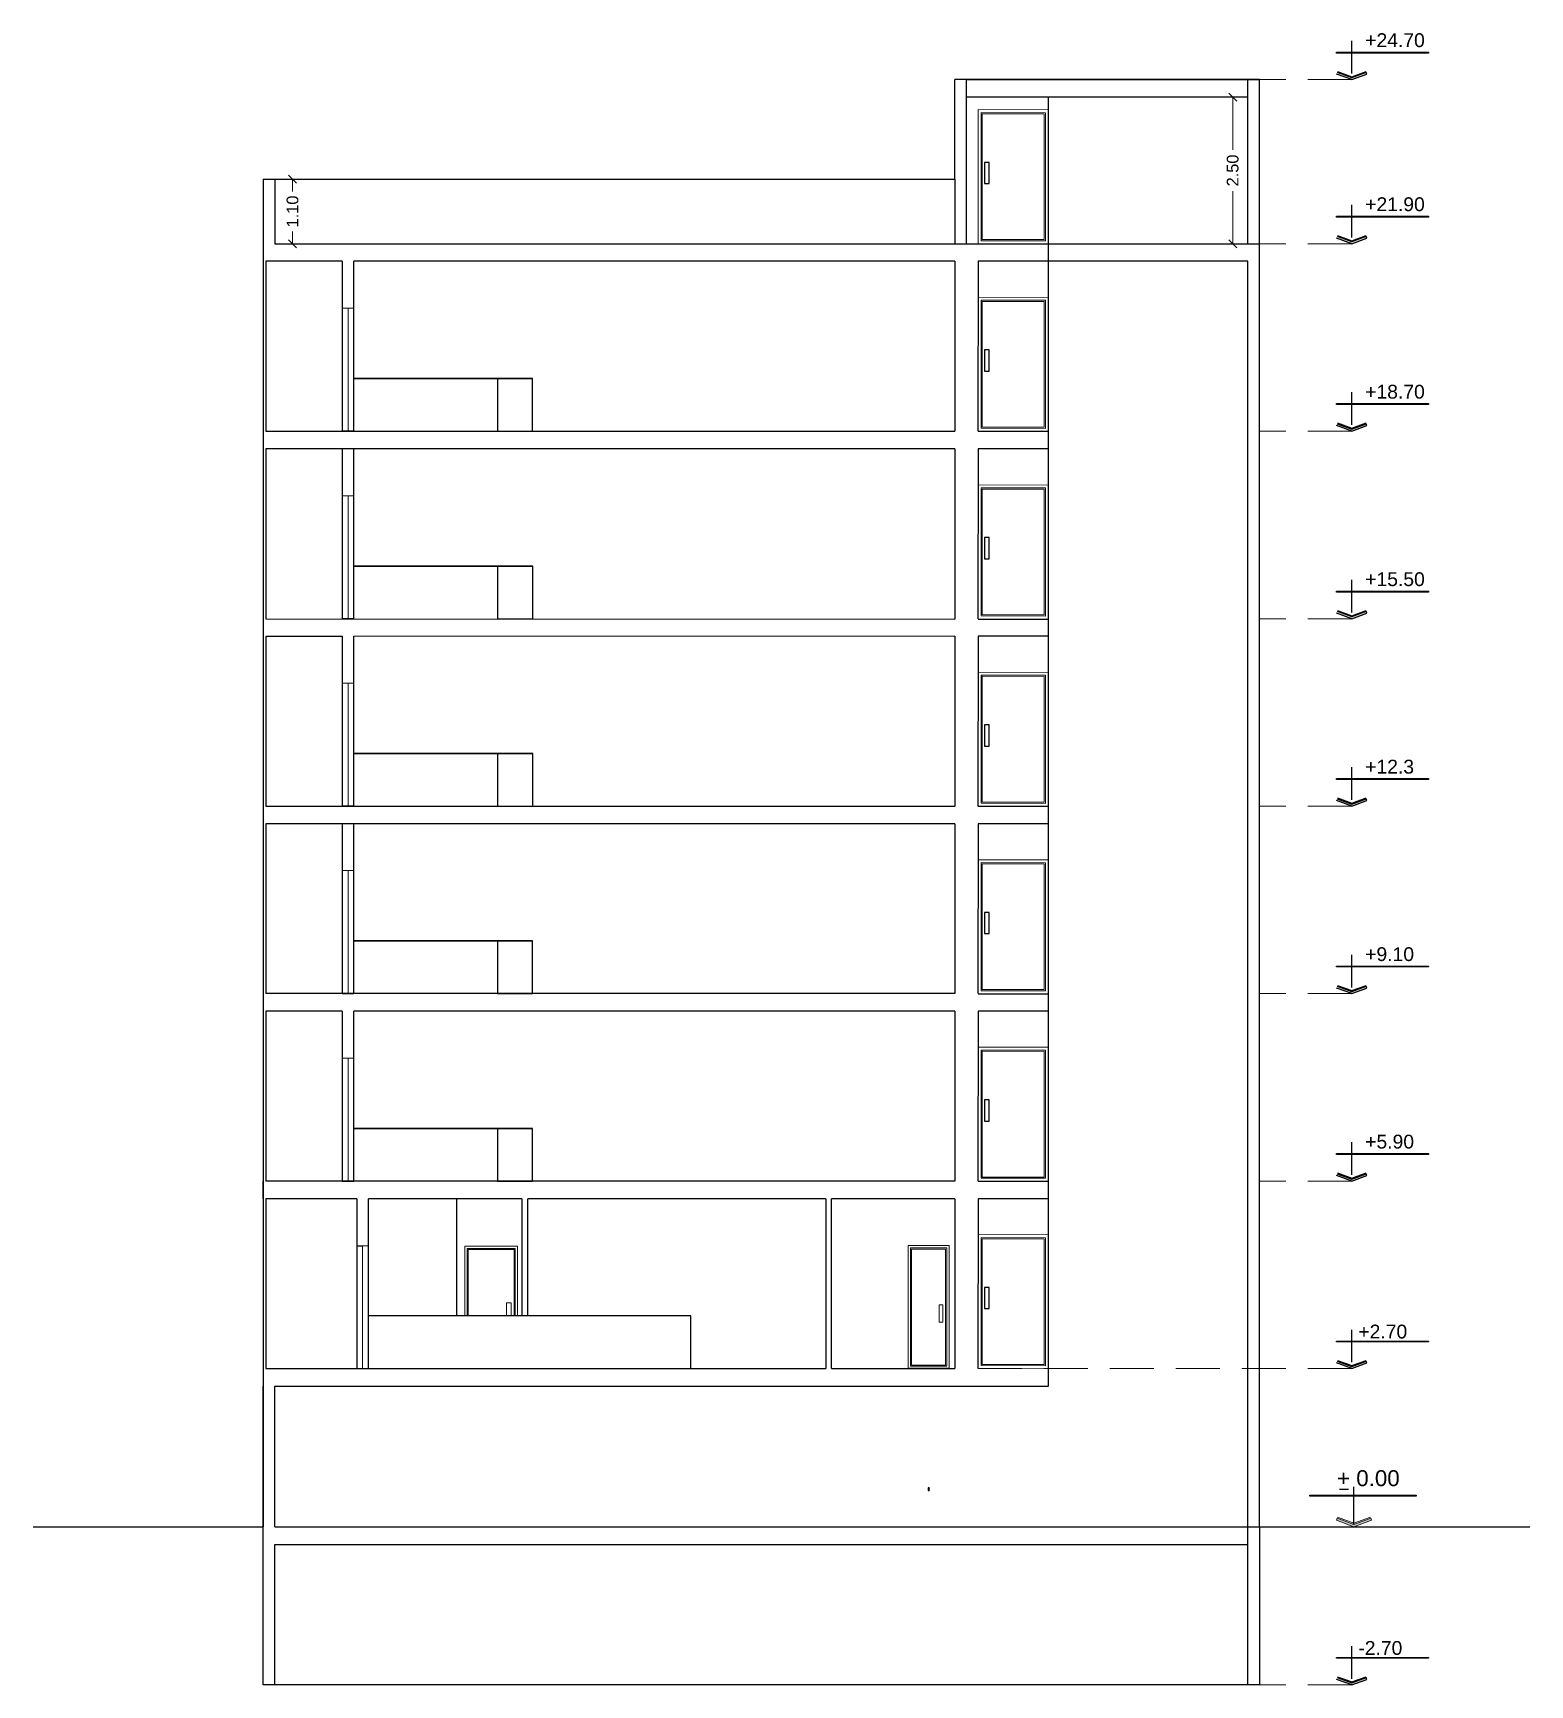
# Model space of a CAD drawing. Header units: metres. Extents: x -355 to 973, y -73 to 238.
# Drawn here: x -45.86 to -20.33, y 177.73 to 205.93 of the extents above; entities that cross this region are included whole.
import ezdxf

# ---------------------------------------------------------------- set-up
doc = ezdxf.new("R2010")
doc.units = ezdxf.units.M
doc.header["$LTSCALE"] = 3
doc.header["$MEASUREMENT"] = 0
doc.linetypes.add('DASHED2', pattern=[0.375, 0.25, -0.125])
for name, color, linetype, lineweight in [('.....13', 7, 'DASHED2', 13), ('05', 21, 'Continuous', 5), ('09', 120, 'Continuous', 9)]:
    doc.layers.add(name, color=color, linetype=linetype, lineweight=lineweight)
doc.styles.get("Standard").update_dxf_attribs({"font": 'arial.ttf'})
doc.dimstyles.new('ahmad', dxfattribs={"dimtxt": 0.2, "dimasz": 0.1375, "dimexe": 0, "dimexo": 0.0625, "dimgap": 0.09, "dimtad": 0, "dimzin": 0, "dimdsep": 46, "dimtxsty": 'Standard', "dimblk": 'OBLIQUE', "dimcen": 0.09, "dimclrd": 245, "dimclrt": 61, "dimadec": 0, "dimazin": 0, "dimtfac": 1, "dimtofl": 0, "dimtmove": 0, "dimatfit": 3, "dimldrblk": 'OBLIQUE', "dimfxl": 0, "dimfxlon": 1, "dimtolj": 1, "dimtzin": 0, "dimlwd": 13, "dimarcsym": 0})

# ---------------------------------------------------------------- blocks, each defined once
blk = doc.blocks.new('dff')
at = {"layer": '09'}
for points in [[(35.025, 83.894), (35.025, 85.994), (34.325, 85.994), (34.325, 83.894)], [(34.985, 83.934), (34.985, 85.954), (34.365, 85.954), (34.365, 83.934)], [(34.965, 83.954), (34.965, 85.934), (34.385, 85.934), (34.385, 83.954)], [(34.918, 84.982), (34.854, 84.982), (34.854, 84.685), (34.918, 84.685)]]:
    blk.add_lwpolyline(points, close=True, dxfattribs=at)
blk = doc.blocks.new('_Oblique')
at = {"color": 0, "linetype": 'ByBlock', "lineweight": -2}
blk.add_line((-0.5, -0.5), (0.5, 0.5), dxfattribs=at)
blk = doc.blocks.new('*D1262')
at = {"color": 245, "lineweight": 13, "transparency": 16777216}
for p, q in [((-41.437, 203.434), (-41.437, 203.224)), ((-41.437, 202.334), (-41.437, 202.544))]:
    blk.add_line(p, q, dxfattribs=at)
at = {"layer": 'Defpoints', "color": 0, "transparency": 16777216}
for p in [(-41.741, 203.434), (-41.741, 202.334), (-41.437, 202.334)]:
    blk.add_point(p, dxfattribs=at)
at = {"color": 245, "lineweight": 13, "transparency": 16777216, "xscale": 0.1375, "yscale": 0.1375, "zscale": 0.1375}
for p, rotation in [((-41.437, 203.434), 90), ((-41.437, 202.334), 270)]:
    blk.add_blockref('_Oblique', p, dxfattribs=dict(at, rotation=rotation))
at = {"color": 61, "transparency": 16777216, "insert": (-41.437, 202.884), "char_height": 0.2, "attachment_point": 5, "rotation": 90}
blk.add_mtext('\\A1;1.10', dxfattribs=at)
blk = doc.blocks.new('*D1263')
at = {"color": 245, "lineweight": 13, "transparency": 16777216}
for p, q in [((-25.398, 204.834), (-25.398, 203.935)), ((-25.398, 202.334), (-25.398, 203.233))]:
    blk.add_line(p, q, dxfattribs=at)
at = {"layer": 'Defpoints', "color": 0, "transparency": 16777216}
for p in [(-25.141, 204.834), (-25.398, 202.334), (-25.141, 202.334)]:
    blk.add_point(p, dxfattribs=at)
at = {"color": 245, "lineweight": 13, "transparency": 16777216, "xscale": 0.1375, "yscale": 0.1375, "zscale": 0.1375}
for p, rotation in [((-25.398, 204.834), 90), ((-25.398, 202.334), 270)]:
    blk.add_blockref('_Oblique', p, dxfattribs=dict(at, rotation=rotation))
at = {"color": 61, "transparency": 16777216, "insert": (-25.398, 203.584), "char_height": 0.2, "attachment_point": 5, "rotation": 90}
blk.add_mtext('\\A1;2.50', dxfattribs=at)
blk = doc.blocks.new('juk')
for p, q in [((940.011, 139.494), (940.011, 139.449)), ((940.028, 139.494), (940.011, 139.494)), ((940.011, 139.494), (940.028, 139.449)), ((940.028, 139.494), (940.011, 139.449)), ((940.011, 139.449), (940.028, 139.449)), ((940.028, 139.449), (940.028, 139.494)), ((940.028, 139.449), (940.028, 139.494))]:
    blk.add_line(p, q)

msp = doc.modelspace()

# ---------------------------------------------------------------- hatches: boundary and pattern name
at = {"lineweight": -3}
for points in [[(-23.368, 205.134), (-23.108, 205.23), (-23.119, 205.261), (-23.368, 205.169), (-23.617, 205.261), (-23.628, 205.23)], [(-23.368, 202.334), (-23.108, 202.43), (-23.119, 202.461), (-23.368, 202.369), (-23.617, 202.461), (-23.628, 202.43)], [(-23.368, 199.134), (-23.108, 199.23), (-23.119, 199.261), (-23.368, 199.169), (-23.617, 199.261), (-23.628, 199.23)], [(-23.368, 195.934), (-23.108, 196.03), (-23.119, 196.061), (-23.368, 195.969), (-23.617, 196.061), (-23.628, 196.03)], [(-23.368, 192.734), (-23.108, 192.83), (-23.119, 192.861), (-23.368, 192.769), (-23.617, 192.861), (-23.628, 192.83)], [(-23.368, 189.534), (-23.108, 189.63), (-23.119, 189.661), (-23.368, 189.569), (-23.617, 189.661), (-23.628, 189.63)], [(-23.368, 186.334), (-23.108, 186.43), (-23.119, 186.461), (-23.368, 186.369), (-23.617, 186.461), (-23.628, 186.43)], [(-23.368, 183.134), (-23.108, 183.23), (-23.119, 183.261), (-23.368, 183.169), (-23.617, 183.261), (-23.628, 183.23)], [(-23.368, 177.734), (-23.108, 177.83), (-23.119, 177.861), (-23.368, 177.769), (-23.617, 177.861), (-23.628, 177.83)]]:
    msp.add_hatch(color=256, dxfattribs=at).paths.add_polyline_path(points)
msp.add_hatch(color=256).paths.add_polyline_path([(-23.329, 180.434), (-23.029, 180.545), (-23.042, 180.58), (-23.329, 180.475), (-23.617, 180.58), (-23.63, 180.545)])

# ---------------------------------------------------------------- linework, layer by layer
at = {"layer": '.....13'}
for p, q in [((-23.368, 205.134), (-24.941, 205.134)), ((-23.368, 202.334), (-24.941, 202.334)), ((-23.368, 199.134), (-24.941, 199.134)), ((-23.368, 195.934), (-24.941, 195.934)), ((-23.368, 192.734), (-24.941, 192.734)), ((-23.368, 189.534), (-24.941, 189.534)), ((-23.368, 186.334), (-24.941, 186.334)), ((-23.368, 183.134), (-29.94, 183.134)), ((-23.368, 177.734), (-24.941, 177.734))]:
    msp.add_line(p, q, dxfattribs=at)
at = {"lineweight": -3}
for p, q in [((-23.627, 205.604), (-22.059, 205.604)), ((-23.368, 205.241), (-23.368, 205.798)), ((-23.612, 205.274), (-23.368, 205.185)), ((-23.368, 205.185), (-23.124, 205.274)), ((-23.368, 205.134), (-23.628, 205.23)), ((-23.617, 205.261), (-23.368, 205.169)), ((-23.368, 205.169), (-23.119, 205.261)), ((-23.368, 205.134), (-23.108, 205.23)), ((-23.108, 205.23), (-23.119, 205.261)), ((-23.627, 202.804), (-22.059, 202.804)), ((-23.368, 202.441), (-23.368, 202.998)), ((-23.617, 202.461), (-23.368, 202.369)), ((-23.612, 202.474), (-23.368, 202.385)), ((-23.368, 202.385), (-23.124, 202.474)), ((-23.368, 202.369), (-23.119, 202.461)), ((-23.108, 202.43), (-23.119, 202.461)), ((-23.368, 202.334), (-23.628, 202.43)), ((-23.368, 202.334), (-23.108, 202.43)), ((-23.368, 199.241), (-23.368, 199.798)), ((-23.627, 199.604), (-22.059, 199.604)), ((-23.368, 199.134), (-23.628, 199.23)), ((-23.617, 199.261), (-23.368, 199.169)), ((-23.612, 199.274), (-23.368, 199.185)), ((-23.368, 199.185), (-23.124, 199.274)), ((-23.368, 199.169), (-23.119, 199.261)), ((-23.368, 199.134), (-23.108, 199.23)), ((-23.108, 199.23), (-23.119, 199.261)), ((-23.368, 196.041), (-23.368, 196.598)), ((-23.627, 196.404), (-22.059, 196.404)), ((-23.368, 195.934), (-23.628, 196.03)), ((-23.617, 196.061), (-23.368, 195.969)), ((-23.612, 196.074), (-23.368, 195.985)), ((-23.368, 195.985), (-23.124, 196.074)), ((-23.368, 195.969), (-23.119, 196.061)), ((-23.368, 195.934), (-23.108, 196.03)), ((-23.108, 196.03), (-23.119, 196.061)), ((-23.627, 193.204), (-22.059, 193.204)), ((-23.368, 192.841), (-23.368, 193.398)), ((-23.617, 192.861), (-23.368, 192.769)), ((-23.612, 192.874), (-23.368, 192.785)), ((-23.368, 192.785), (-23.124, 192.874)), ((-23.368, 192.769), (-23.119, 192.861)), ((-23.108, 192.83), (-23.119, 192.861)), ((-23.368, 192.734), (-23.628, 192.83)), ((-23.368, 192.734), (-23.108, 192.83)), ((-23.368, 189.641), (-23.368, 190.198)), ((-23.627, 190.004), (-22.059, 190.004)), ((-23.368, 189.534), (-23.628, 189.63)), ((-23.617, 189.661), (-23.368, 189.569)), ((-23.612, 189.674), (-23.368, 189.585)), ((-23.368, 189.585), (-23.124, 189.674)), ((-23.368, 189.569), (-23.119, 189.661)), ((-23.368, 189.534), (-23.108, 189.63)), ((-23.108, 189.63), (-23.119, 189.661)), ((-23.368, 186.441), (-23.368, 186.998)), ((-23.627, 186.804), (-22.059, 186.804)), ((-23.368, 186.334), (-23.628, 186.43)), ((-23.617, 186.461), (-23.368, 186.369)), ((-23.612, 186.474), (-23.368, 186.385)), ((-23.368, 186.385), (-23.124, 186.474)), ((-23.368, 186.369), (-23.119, 186.461)), ((-23.368, 186.334), (-23.108, 186.43)), ((-23.108, 186.43), (-23.119, 186.461)), ((-23.627, 183.604), (-22.059, 183.604)), ((-23.368, 183.241), (-23.368, 183.798)), ((-23.612, 183.274), (-23.368, 183.185)), ((-23.368, 183.185), (-23.124, 183.274)), ((-23.368, 183.134), (-23.628, 183.23)), ((-23.617, 183.261), (-23.368, 183.169)), ((-23.368, 183.169), (-23.119, 183.261)), ((-23.368, 183.134), (-23.108, 183.23)), ((-23.108, 183.23), (-23.119, 183.261)), ((-23.627, 178.204), (-22.059, 178.204)), ((-23.368, 177.841), (-23.368, 178.398)), ((-23.368, 177.734), (-23.628, 177.83)), ((-23.617, 177.861), (-23.368, 177.769)), ((-23.612, 177.874), (-23.368, 177.785)), ((-23.368, 177.785), (-23.124, 177.874)), ((-23.368, 177.769), (-23.119, 177.861)), ((-23.368, 177.734), (-23.108, 177.83)), ((-23.108, 177.83), (-23.119, 177.861))]:
    msp.add_line(p, q, dxfattribs=at)
for p, q in [((-30.141, 203.434), (-30.141, 205.134)), ((-24.941, 205.134), (-30.141, 205.134)), ((-29.941, 202.334), (-29.941, 205.134)), ((-29.941, 204.834), (-29.941, 205.134)), ((-29.941, 205.134), (-24.941, 205.134)), ((-25.141, 202.334), (-25.141, 205.134)), ((-24.941, 180.434), (-24.941, 205.134)), ((-25.141, 204.834), (-29.941, 204.834)), ((-28.543, 182.834), (-28.543, 204.834)), ((-24.941, 202.334), (-24.941, 204.834)), ((-41.941, 203.434), (-41.941, 193.647)), ((-41.941, 203.434), (-41.741, 203.434)), ((-41.941, 203.434), (-30.141, 203.434)), ((-41.741, 203.434), (-41.741, 202.334)), ((-30.141, 203.434), (-30.141, 202.334)), ((-41.741, 202.334), (-30.141, 202.334)), ((-30.141, 202.334), (-29.941, 202.334)), ((-29.941, 202.334), (-24.941, 202.334)), ((-41.891, 202.034), (-41.891, 199.134)), ((-40.591, 202.034), (-41.891, 202.034)), ((-40.591, 202.034), (-40.591, 199.134)), ((-30.141, 202.034), (-40.391, 202.034)), ((-40.391, 199.134), (-40.391, 202.034)), ((-30.141, 202.034), (-30.141, 199.134)), ((-29.741, 202.034), (-29.747, 199.134)), ((-28.712, 202.034), (-29.741, 202.034)), ((-25.141, 202.034), (-28.712, 202.034)), ((-25.141, 177.734), (-25.141, 202.034)), ((-40.391, 199.134), (-40.391, 201.234)), ((-37.341, 200.034), (-40.391, 200.034)), ((-40.391, 200.034), (-37.341, 200.034)), ((-37.941, 200.034), (-37.941, 199.134)), ((-37.341, 199.134), (-37.341, 200.034)), ((-41.891, 199.134), (-40.591, 199.134)), ((-40.391, 199.134), (-40.591, 199.137)), ((-40.591, 199.134), (-40.391, 199.134)), ((-40.391, 199.134), (-30.141, 199.134)), ((-37.941, 199.134), (-37.341, 199.134)), ((-29.741, 199.134), (-28.543, 199.134)), ((-41.891, 198.834), (-41.891, 195.931)), ((-30.141, 198.834), (-41.891, 198.834)), ((-40.59, 198.83), (-40.59, 195.93)), ((-40.39, 195.93), (-40.39, 198.83)), ((-30.141, 198.834), (-30.141, 195.928)), ((-29.741, 198.834), (-29.747, 195.934)), ((-28.543, 198.834), (-29.741, 198.834)), ((-40.39, 195.93), (-40.39, 198.03)), ((-37.34, 196.83), (-40.39, 196.83)), ((-40.39, 196.83), (-37.34, 196.83)), ((-37.94, 196.83), (-37.94, 195.93)), ((-37.34, 195.93), (-37.34, 196.83)), ((-41.891, 195.931), (-30.141, 195.928)), ((-40.39, 195.93), (-40.59, 195.933)), ((-40.59, 195.93), (-40.39, 195.93)), ((-37.94, 195.93), (-37.34, 195.93)), ((-29.741, 195.928), (-28.543, 195.928)), ((-41.891, 195.631), (-41.891, 192.734)), ((-40.59, 195.631), (-41.891, 195.631)), ((-40.59, 195.634), (-40.59, 192.734)), ((-30.141, 195.634), (-40.39, 195.631)), ((-40.39, 192.734), (-40.39, 195.634)), ((-30.141, 195.634), (-30.141, 192.732)), ((-29.741, 195.634), (-29.747, 192.734)), ((-28.543, 195.634), (-29.741, 195.634)), ((-40.39, 192.734), (-40.39, 194.834)), ((-41.941, 193.647), (-41.941, 180.434)), ((-37.34, 193.634), (-40.39, 193.634)), ((-40.39, 193.634), (-37.34, 193.634)), ((-37.94, 193.634), (-37.94, 192.734)), ((-37.34, 192.734), (-37.34, 193.634)), ((-41.891, 192.734), (-30.141, 192.732)), ((-40.39, 192.734), (-40.59, 192.737)), ((-40.59, 192.734), (-40.39, 192.734)), ((-37.94, 192.734), (-37.34, 192.734)), ((-29.741, 192.732), (-28.543, 192.732)), ((-41.891, 192.434), (-41.891, 189.534)), ((-30.141, 192.434), (-41.891, 192.434)), ((-40.591, 192.434), (-40.591, 189.534)), ((-40.391, 189.534), (-40.391, 192.434)), ((-30.141, 192.434), (-30.141, 189.534)), ((-29.741, 192.434), (-29.747, 189.534)), ((-28.543, 192.434), (-29.741, 192.434)), ((-40.391, 189.534), (-40.391, 191.634)), ((-37.341, 190.434), (-40.391, 190.434)), ((-40.391, 190.434), (-37.341, 190.434)), ((-37.941, 190.434), (-37.941, 189.534)), ((-37.341, 189.534), (-37.341, 190.434)), ((-30.141, 189.534), (-41.891, 189.534)), ((-40.391, 189.534), (-40.591, 189.537)), ((-40.591, 189.534), (-40.391, 189.534)), ((-37.941, 189.534), (-37.341, 189.534)), ((-29.741, 189.532), (-28.543, 189.532)), ((-41.891, 189.234), (-41.891, 186.334)), ((-40.591, 189.234), (-41.891, 189.234)), ((-40.591, 189.234), (-40.591, 186.334)), ((-30.141, 189.234), (-40.391, 189.234)), ((-40.391, 186.334), (-40.391, 189.234)), ((-30.141, 189.234), (-30.141, 186.334)), ((-29.741, 189.234), (-29.747, 186.334)), ((-28.543, 189.234), (-29.741, 189.234)), ((-40.391, 186.334), (-40.391, 188.434)), ((-37.341, 187.234), (-40.391, 187.234)), ((-40.391, 187.234), (-37.341, 187.234)), ((-37.941, 187.234), (-37.941, 186.334)), ((-37.341, 186.334), (-37.341, 187.234)), ((-41.941, 186.034), (-41.941, 186.334)), ((-30.141, 186.334), (-41.891, 186.334)), ((-40.391, 186.334), (-40.591, 186.337)), ((-40.591, 186.334), (-40.391, 186.334)), ((-37.941, 186.334), (-37.341, 186.334)), ((-29.741, 186.332), (-28.543, 186.332)), ((-41.891, 186.034), (-41.891, 183.134)), ((-40.341, 186.034), (-41.891, 186.034)), ((-40.341, 186.034), (-40.341, 183.131)), ((-40.141, 183.131), (-40.141, 186.034)), ((-37.523, 186.034), (-40.141, 186.034)), ((-38.641, 186.034), (-38.641, 184.034)), ((-37.523, 186.034), (-37.523, 184.034)), ((-37.423, 184.034), (-37.423, 186.034)), ((-32.341, 186.034), (-37.423, 186.034)), ((-32.341, 186.034), (-32.341, 183.134)), ((-32.241, 183.134), (-32.241, 186.034)), ((-30.141, 186.034), (-32.241, 186.034)), ((-30.141, 186.034), (-30.141, 183.134)), ((-29.741, 186.034), (-29.747, 183.134)), ((-29.741, 186.034), (-29.747, 183.134)), ((-28.543, 186.034), (-29.741, 186.034)), ((-24.941, 183.134), (-24.941, 186.034)), ((-40.341, 185.231), (-40.241, 185.231)), ((-40.141, 183.131), (-40.141, 185.231)), ((-34.641, 184.034), (-40.141, 184.034)), ((-34.641, 183.134), (-34.641, 184.034)), ((-41.891, 183.134), (-32.341, 183.134)), ((-40.141, 183.131), (-40.341, 183.134)), ((-32.241, 183.134), (-30.141, 183.134)), ((-30.237, 183.134), (-30.937, 183.134)), ((-41.941, 180.434), (-41.941, 182.834)), ((-41.941, 180.434), (-41.941, 182.834)), ((-41.741, 182.834), (-28.543, 182.834)), ((-41.741, 180.434), (-41.741, 182.834)), ((-23.329, 180.475), (-23.329, 181.118)), ((-24.08, 180.976), (-22.269, 180.976)), ((-45.864, 180.434), (-41.941, 180.434)), ((-41.941, 177.734), (-41.941, 180.434)), ((-41.741, 180.434), (-21.475, 180.434)), ((-25.141, 180.434), (-20.327, 180.434)), ((-24.941, 180.434), (-24.941, 177.734)), ((-41.741, 180.134), (-25.141, 180.134)), ((-41.741, 177.734), (-41.741, 180.134)), ((-24.941, 177.734), (-41.941, 177.734))]:
    msp.add_line(p, q)
for points in [[(-23.627, 205.604), (-22.059, 205.604), (-22.059, 205.589), (-23.627, 205.589)], [(-23.627, 202.804), (-22.059, 202.804), (-22.059, 202.789), (-23.627, 202.789)], [(-23.627, 199.604), (-22.059, 199.604), (-22.059, 199.589), (-23.627, 199.589)], [(-23.627, 196.404), (-22.059, 196.404), (-22.059, 196.389), (-23.627, 196.389)], [(-23.627, 193.204), (-22.059, 193.204), (-22.059, 193.189), (-23.627, 193.189)], [(-23.627, 190.004), (-22.059, 190.004), (-22.059, 189.989), (-23.627, 189.989)], [(-23.627, 186.804), (-22.059, 186.804), (-22.059, 186.789), (-23.627, 186.789)], [(-23.627, 183.604), (-22.059, 183.604), (-22.059, 183.589), (-23.627, 183.589)], [(-23.627, 178.204), (-22.059, 178.204), (-22.059, 178.189), (-23.627, 178.189)]]:
    msp.add_lwpolyline(points, close=True, dxfattribs=at)
for points in [[(-29.554, 203.722), (-29.632, 203.722), (-29.632, 203.361), (-29.554, 203.361)], [(-29.554, 200.52), (-29.632, 200.52), (-29.632, 200.16), (-29.554, 200.16)], [(-29.554, 197.317), (-29.632, 197.317), (-29.632, 196.957), (-29.554, 196.957)], [(-29.554, 194.12), (-29.632, 194.12), (-29.632, 193.76), (-29.554, 193.76)], [(-29.554, 190.92), (-29.632, 190.92), (-29.632, 190.56), (-29.554, 190.56)], [(-29.554, 187.72), (-29.632, 187.72), (-29.632, 187.36), (-29.554, 187.36)], [(-29.554, 184.52), (-29.632, 184.52), (-29.632, 184.16), (-29.554, 184.16)]]:
    msp.add_lwpolyline(points, close=True)
msp.add_lwpolyline([(-22.269, 180.976), (-22.269, 180.959), (-24.08, 180.959), (-24.08, 180.976), (-23.781, 180.976)])
at = {"layer": '05'}
for p, q in [((-23.63, 180.545), (-23.617, 180.58)), ((-23.329, 180.434), (-23.63, 180.545)), ((-23.617, 180.58), (-23.329, 180.475)), ((-23.611, 180.596), (-23.329, 180.493)), ((-23.329, 180.493), (-23.048, 180.596)), ((-23.329, 180.475), (-23.042, 180.58)), ((-23.329, 180.434), (-23.029, 180.545)), ((-23.029, 180.545), (-23.042, 180.58))]:
    msp.add_line(p, q, dxfattribs=at)
at = {"layer": '09'}
for p, q in [((-40.391, 201.234), (-40.591, 201.234)), ((-40.591, 199.137), (-40.591, 201.234)), ((-40.491, 201.234), (-40.491, 199.137)), ((-40.391, 201.234), (-40.391, 199.134)), ((-40.39, 198.03), (-40.59, 198.03)), ((-40.59, 195.933), (-40.59, 198.03)), ((-40.49, 198.03), (-40.49, 195.933)), ((-40.39, 198.03), (-40.39, 195.93)), ((-40.39, 194.834), (-40.59, 194.834)), ((-40.59, 192.737), (-40.59, 194.834)), ((-40.49, 194.834), (-40.49, 192.737)), ((-40.39, 194.834), (-40.39, 192.734)), ((-40.391, 191.634), (-40.591, 191.634)), ((-40.591, 189.537), (-40.591, 191.634)), ((-40.491, 191.634), (-40.491, 189.537)), ((-40.391, 191.634), (-40.391, 189.534)), ((-40.391, 188.434), (-40.591, 188.434)), ((-40.591, 186.337), (-40.591, 188.434)), ((-40.491, 188.434), (-40.491, 186.337)), ((-40.391, 188.434), (-40.391, 186.334)), ((-40.141, 185.231), (-40.341, 185.231)), ((-40.341, 183.134), (-40.341, 185.231)), ((-40.241, 185.231), (-40.241, 183.134)), ((-40.141, 185.231), (-40.141, 183.131))]:
    msp.add_line(p, q, dxfattribs=at)
for points in [[(-29.741, 202.335), (-28.543, 202.333), (-28.543, 204.619), (-29.741, 204.622)], [(-29.691, 202.385), (-28.593, 202.383), (-28.593, 204.569), (-29.691, 204.572)], [(-29.671, 202.405), (-28.613, 202.403), (-28.613, 204.549), (-29.671, 204.552)], [(-29.741, 199.134), (-28.543, 199.132), (-28.543, 201.418), (-29.741, 201.42)], [(-29.691, 199.184), (-28.593, 199.182), (-28.593, 201.368), (-29.691, 201.37)], [(-29.671, 199.204), (-28.613, 199.202), (-28.613, 201.348), (-29.671, 201.35)], [(-29.741, 195.931), (-28.543, 195.928), (-28.543, 198.215), (-29.741, 198.217)], [(-29.691, 195.98), (-28.593, 195.978), (-28.593, 198.165), (-29.691, 198.167)], [(-29.671, 196), (-28.613, 195.998), (-28.613, 198.145), (-29.671, 198.147)], [(-29.741, 192.734), (-28.543, 192.732), (-28.543, 195.018), (-29.741, 195.02)], [(-29.691, 192.784), (-28.593, 192.782), (-28.593, 194.968), (-29.691, 194.97)], [(-29.671, 192.804), (-28.613, 192.802), (-28.613, 194.948), (-29.671, 194.95)], [(-29.741, 189.534), (-28.543, 189.532), (-28.543, 191.818), (-29.741, 191.82)], [(-29.691, 189.584), (-28.593, 189.582), (-28.593, 191.768), (-29.691, 191.77)], [(-29.671, 189.604), (-28.613, 189.602), (-28.613, 191.748), (-29.671, 191.75)], [(-29.741, 186.334), (-28.543, 186.332), (-28.543, 188.618), (-29.741, 188.62)], [(-29.691, 186.384), (-28.593, 186.382), (-28.593, 188.568), (-29.691, 188.57)], [(-29.671, 186.404), (-28.613, 186.402), (-28.613, 188.548), (-29.671, 188.55)], [(-29.741, 183.134), (-28.543, 183.132), (-28.543, 185.418), (-29.741, 185.42)], [(-29.691, 183.184), (-28.593, 183.182), (-28.593, 185.368), (-29.691, 185.37)], [(-29.671, 183.204), (-28.613, 183.202), (-28.613, 185.348), (-29.671, 185.35)]]:
    msp.add_lwpolyline(points, close=True, dxfattribs=at)
for points in [[(-37.599, 184.034), (-37.599, 185.225), (-38.499, 185.225), (-38.499, 184.034)], [(-37.639, 184.034), (-37.639, 185.185), (-38.459, 185.185), (-38.459, 184.034)], [(-37.659, 184.034), (-37.659, 185.165), (-38.439, 185.165), (-38.439, 184.034)], [(-37.71, 184.034), (-37.71, 184.257), (-37.788, 184.257), (-37.788, 184.034)]]:
    msp.add_lwpolyline(points, dxfattribs=at)

# ---------------------------------------------------------------- block references
for name, p in [('dff', (-65.262, 99.24)), ('juk', (-970.606, 41.604))]:
    msp.add_blockref(name, p)

# ---------------------------------------------------------------- texts
at = {"lineweight": -3, "char_height": 0.2359, "width": 1.81395, "attachment_point": 1}
for s, insert in [('+24.70', (-23.138, 205.926)), ('+21.90', (-23.138, 203.126)), ('+18.70', (-23.138, 199.926)), ('+15.50', (-23.138, 196.726)), ('+12.3', (-23.138, 193.526)), ('+9.10', (-23.138, 190.326)), ('+5.90', (-23.138, 187.126)), ('+2.70', (-23.255, 183.884)), ('-2.70', (-23.255, 178.484))]:
    msp.add_mtext(s, dxfattribs=dict(at, insert=insert))
at = {"attachment_point": 1}
for s, insert, char_height, width in [('+ 0.00', (-23.618, 181.4), 0.2725, 2.09549), ('_', (-23.577, 181.321), 0.2, 0.68665)]:
    msp.add_mtext(s, dxfattribs=dict(at, insert=insert, char_height=char_height, width=width))

# ---------------------------------------------------------------- dimensions: what is measured, and where the dimension line sits
at = {"color": 217, "true_color": 0x93278f}
for base, p1, p2, picture, middle in [((-25.398, 202.334), (-25.141, 204.834), (-25.141, 202.334), '*D1263', (-25.398, 203.584)), ((-41.437, 202.334), (-41.741, 203.434), (-41.741, 202.334), '*D1262', (-41.437, 202.884))]:
    dim = msp.add_linear_dim(base=base, p1=p1, p2=p2, angle=90, dimstyle='ahmad', dxfattribs=at)
    dim.commit()
    dim.dimension.update_dxf_attribs({"geometry": picture, "text_midpoint": middle})

doc.saveas('drawing.dxf')
